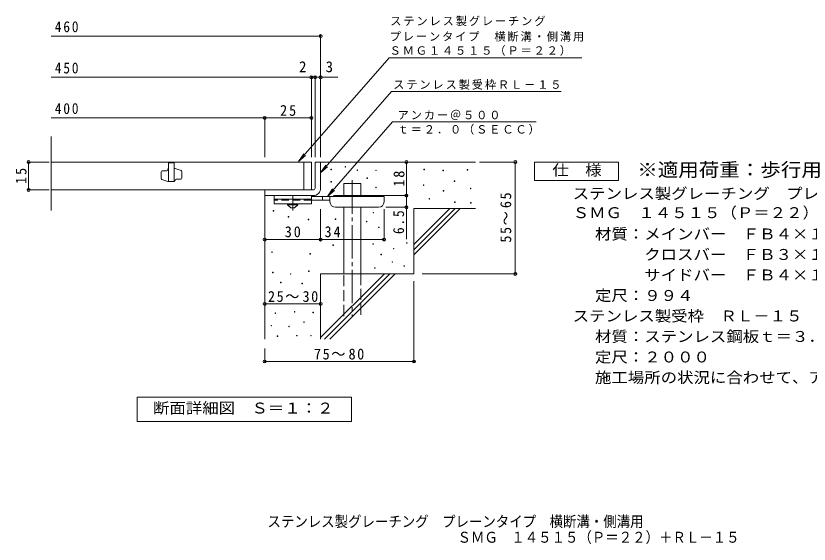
# Model space of a CAD drawing. Units: millimetres on the paper, enlarged 10 times, with parts at other scales. Extents: x -1530 to 1666, y -1370 to 1293.
# Drawn here: x -1530 to 596, y -1370 to 47 of the extents above; entities that cross this region are included whole.
import ezdxf
from ezdxf.enums import TextEntityAlignment as Align

# ---------------------------------------------------------------- set-up
doc = ezdxf.new("R2010")
doc.units = ezdxf.units.MM
doc.header["$LTSCALE"] = 10
doc.header["$PDMODE"] = 32
doc.header["$PDSIZE"] = 8
for name, pattern in [('CHAIN1', [8, 5, -1, 1, -1]), ('CHAIN2', [12, 9, -1, 1, -1]), ('DASHED2', [3, 2, -1]), ('DASHED3', [4, 3, -1])]:
    doc.linetypes.add(name, pattern=pattern)
for name, color, linetype, lineweight in [('D-0', 7, 'Continuous', 9), ('D-1', 2, 'Continuous', 9), ('D-2', 3, 'Continuous', 9), ('D-4', 7, 'Continuous', 9), ('D-5', 7, 'Continuous', 9), ('D-6', 6, 'Continuous', 9), ('D-9', 4, 'Continuous', 9)]:
    doc.layers.add(name, color=color, linetype=linetype, lineweight=lineweight)
doc.layers.add('F-5_F-5ﾚｲﾔ', color=2, linetype='Continuous')
doc.styles.add('ＭＳ ゴシック', font='')
doc.styles.get('ＭＳ ゴシック').set_extended_font_data('MS Gothic')

msp = doc.modelspace()

# ---------------------------------------------------------------- linework, layer by layer
at = {"layer": 'D-0'}
for points in [[(-647.62, -359.16), (-647.62, -357.66), (-646.13, -357.66), (-646.13, -359.16)], [(-686.01, -366.4), (-686.01, -364.9), (-684.51, -364.9), (-684.51, -366.4)], [(-615.49, -367.75), (-615.49, -366.25), (-613.99, -366.25), (-613.99, -367.75)], [(-565.55, -368.43), (-565.55, -366.93), (-564.05, -366.93), (-564.05, -368.43)], [(-436.29, -366.4), (-436.29, -364.9), (-434.79, -364.9), (-434.79, -366.4)], [(-385.54, -369.11), (-385.54, -367.61), (-384.04, -367.61), (-384.04, -369.11)], [(-320.57, -367.08), (-320.57, -365.58), (-319.07, -365.58), (-319.07, -367.08)], [(-685.85, -399.07), (-685.85, -397.57), (-684.35, -397.57), (-684.35, -399.07)], [(-589.24, -389.41), (-589.24, -387.91), (-587.74, -387.91), (-587.74, -389.41)], [(-355.34, -397.83), (-355.34, -396.33), (-353.84, -396.33), (-353.84, -397.83)], [(-565.61, -414.35), (-565.61, -412.85), (-564.11, -412.85), (-564.11, -414.35)], [(-437.65, -408.36), (-437.65, -406.86), (-436.15, -406.86), (-436.15, -408.36)], [(-384.86, -423.25), (-384.86, -421.75), (-383.36, -421.75), (-383.36, -423.25)], [(-311.79, -417), (-311.79, -415.5), (-310.29, -415.5), (-310.29, -417)], [(-422.69, -444.66), (-422.69, -443.16), (-421.19, -443.16), (-421.19, -444.66)], [(-354.06, -454.01), (-354.06, -452.51), (-352.56, -452.51), (-352.56, -454.01)], [(-311.14, -455.49), (-311.14, -453.99), (-309.64, -453.99), (-309.64, -455.49)], [(-840.35, -477), (-840.35, -475.5), (-838.85, -475.5), (-838.85, -477)], [(-572.62, -481.99), (-572.62, -480.49), (-571.12, -480.49), (-571.12, -481.99)], [(-800, -493.37), (-800, -491.87), (-798.5, -491.87), (-798.5, -493.37)], [(-746.71, -500.6), (-746.71, -499.1), (-745.21, -499.1), (-745.21, -500.6)], [(-674.11, -499.43), (-674.11, -497.93), (-672.61, -497.93), (-672.61, -499.43)], [(-590.64, -505.57), (-590.64, -504.06), (-589.14, -504.06), (-589.14, -505.57)], [(-557.93, -521.35), (-557.93, -519.85), (-556.43, -519.85), (-556.43, -521.35)], [(-680.36, -569.21), (-680.36, -567.71), (-678.86, -567.71), (-678.86, -569.21)], [(-573.41, -566.08), (-573.41, -564.58), (-571.91, -564.58), (-571.91, -566.08)], [(-483.03, -563.5), (-483.03, -562), (-481.53, -562), (-481.53, -563.5)], [(-844.29, -588.17), (-844.29, -586.67), (-842.79, -586.67), (-842.79, -588.17)], [(-742.01, -592.31), (-742.01, -590.81), (-740.51, -590.81), (-740.51, -592.31)], [(-551.44, -594.16), (-551.44, -592.66), (-549.94, -592.66), (-549.94, -594.16)], [(-518.27, -578.47), (-518.27, -576.97), (-516.77, -576.97), (-516.77, -578.47)], [(-521.65, -614.34), (-521.65, -612.84), (-520.15, -612.84), (-520.15, -614.34)], [(-745.57, -639.05), (-745.57, -637.55), (-744.07, -637.55), (-744.07, -639.05)], [(-568.44, -630.37), (-568.44, -628.87), (-566.94, -628.87), (-566.94, -630.37)], [(-489.8, -625.09), (-489.8, -623.59), (-488.3, -623.59), (-488.3, -625.09)], [(-841.88, -642.59), (-841.88, -641.09), (-840.38, -641.09), (-840.38, -642.59)], [(-794.35, -646.48), (-794.35, -644.98), (-792.85, -644.98), (-792.85, -646.48)], [(-820.44, -669.17), (-820.44, -667.67), (-818.94, -667.67), (-818.94, -669.17)], [(-763.42, -671.75), (-763.42, -670.24), (-761.92, -670.24), (-761.92, -671.75)], [(-835.4, -751.57), (-835.4, -750.07), (-833.9, -750.07), (-833.9, -751.57)], [(-783.63, -747.76), (-783.63, -746.26), (-782.13, -746.26), (-782.13, -747.76)], [(-733.76, -749.67), (-733.76, -748.17), (-732.27, -748.17), (-732.27, -749.67)], [(-846.06, -785.07), (-846.06, -783.57), (-844.56, -783.57), (-844.56, -785.07)], [(-798.86, -787.35), (-798.86, -785.85), (-797.36, -785.85), (-797.36, -787.35)], [(-758.51, -775.55), (-758.51, -774.05), (-757.01, -774.05), (-757.01, -775.55)], [(-829.69, -813.62), (-829.69, -812.12), (-828.19, -812.12), (-828.19, -813.62)], [(-777.92, -812.1), (-777.92, -810.6), (-776.42, -810.6), (-776.42, -812.1)], [(-739.86, -812.1), (-739.86, -810.6), (-738.36, -810.6), (-738.36, -812.1)]]:
    msp.add_lwpolyline(points, close=True, dxfattribs=at)
at = {"layer": 'D-1'}
for p, q in [((-728.14, -345.45), (-713.14, -345.45)), ((-728.14, -415.45), (-728.14, -345.45)), ((-713.14, -345.45), (-713.14, -415.45)), ((-863.15, -420.45), (-733.14, -420.45)), ((-863.14, -435.45), (-863.14, -420.45)), ((-733.14, -435.45), (-863.15, -435.45))]:
    msp.add_line(p, q, dxfattribs=at)
for radius, start, end in [(5, 270.02448, 0.01074), (20, 270, 0.00024), (5, 270, 0.0002)]:
    msp.add_arc((-733.14, -415.45), radius, start, end, dxfattribs=at)
at = {"layer": 'D-2'}
for p, q in [((-1435.81, -475.7), (-1435.81, -276.75)), ((-738.14, -345.45), (-1435.81, -345.45)), ((-1120.64, -347.95), (-1120.64, -397.95)), ((-1105.64, -347.95), (-1120.64, -347.95)), ((-1105.64, -347.95), (-1105.64, -397.95)), ((-758.14, -420.45), (-758.14, -345.45)), ((-738.14, -345.45), (-738.14, -420.45)), ((-1140.64, -389.94), (-1140.64, -371.7)), ((-1138.14, -369.2), (-1125.64, -369.2)), ((-1123.14, -366.7), (-1123.14, -365.45)), ((-1103.14, -362.95), (-1105.64, -362.95)), ((-1087.3, -368.61), (-1103.14, -362.95)), ((-1085.64, -370.96), (-1085.64, -389.2)), ((-1138.98, -392.3), (-1123.14, -397.95)), ((-1105.64, -397.95), (-1123.14, -397.95)), ((-1103.14, -395.45), (-1103.14, -394.2)), ((-1100.64, -391.7), (-1088.14, -391.7)), ((-1435.81, -420.45), (-738.14, -420.45))]:
    msp.add_line(p, q, dxfattribs=at)
for centre, start, end in [((-1138.14, -371.7), 90, 180), ((-1125.64, -366.7), 270, 0), ((-1120.64, -365.45), 90, 180), ((-1088.14, -370.96), 0, 70.34616), ((-1138.14, -389.94), 180, 250.34616), ((-1105.64, -395.45), 270, 0), ((-1100.64, -394.2), 90, 180), ((-1088.14, -389.2), 270, 0)]:
    msp.add_arc(centre, 2.5, start, end, dxfattribs=at)
at = {"layer": 'D-4'}
for p, q in [((-1435.81, -7.58), (-713.14, -7.58)), ((-713.14, -332.5), (-713.14, -4.58)), ((-1435.81, -118.28), (-667.45, -118.28)), ((-738.14, -332.5), (-738.14, -115.28)), ((-728.14, -332.5), (-728.14, -115.28)), ((-863.14, -332.5), (-863.14, -224.03)), ((-1441.16, -345.45), (-1499.21, -345.45)), ((-1496.21, -420.45), (-1496.21, -345.45)), ((-483.18, -345.45), (-483.18, -435.45)), ((-287.11, -345.45), (-188.45, -345.45)), ((-191.45, -645.45), (-191.45, -345.45)), ((-1441.16, -420.45), (-1499.21, -420.45)), ((-679.14, -435.45), (-480.18, -435.45)), ((-483.18, -435.45), (-483.18, -552.2)), ((-480.18, -466.95), (-538.14, -466.95)), ((-713.14, -556.55), (-713.14, -471.95)), ((-543.14, -556.55), (-543.14, -471.95)), ((-440.9, -645.45), (-188.45, -645.45)), ((-463.14, -664.6), (-463.14, -883.53)), ((-863.14, -726.07), (-713.14, -726.07)), ((-863.14, -845.45), (-863.14, -883.53)), ((-863.14, -880.53), (-463.14, -880.53))]:
    msp.add_line(p, q, dxfattribs=at)
for points in [[(-1435.81, -227.03), (-863.14, -227.03), (-738.14, -227.03)], [(-863.14, -553.55), (-713.14, -553.55), (-543.14, -553.55)]]:
    msp.add_lwpolyline(points, dxfattribs=at)
for p in [(-713.14, -7.58), (-738.14, -118.28), (-728.14, -118.28), (-713.14, -118.28), (-863.14, -227.03), (-738.14, -227.03), (-1496.21, -345.45), (-483.18, -345.45), (-191.45, -345.45), (-1496.21, -420.45), (-483.18, -435.45), (-483.18, -466.95), (-863.14, -553.55), (-713.14, -553.55), (-543.14, -553.55), (-191.45, -645.45), (-863.14, -726.07), (-713.14, -726.07), (-863.14, -880.53), (-463.14, -880.53)]:
    msp.add_point(p, dxfattribs=at)
at = {"layer": 'D-5'}
for p, q in [((-529.88, -65.7), (-772.38, -344.32)), ((-529.88, -65.7), (-13.03, -65.7)), ((-523.05, -156.21), (-713.14, -374.61)), ((-523.05, -156.21), (-68.45, -156.21)), ((-520.47, -237.4), (-695.02, -437.95)), ((-520.47, -237.4), (-135.14, -237.4)), ((-772.38, -344.32), (-758.56, -323.48)), ((-772.38, -344.32), (-753.64, -327.77)), ((-713.14, -374.61), (-699.33, -353.78)), ((-713.14, -374.61), (-694.41, -358.06)), ((-695.02, -437.95), (-681.21, -417.11)), ((-695.02, -437.95), (-676.29, -421.4))]:
    msp.add_line(p, q, dxfattribs=at)
for points in [[(-139.57, -395.45), (-139.57, -345.45), (85.43, -345.45), (85.43, -395.45)], [(-1205.13, -1041.39), (-1205.13, -976.39), (-630.13, -976.39), (-630.13, -1041.39)]]:
    msp.add_lwpolyline(points, close=True, dxfattribs=at)
at = {"layer": 'D-6'}
for p, q in [((-713.14, -345.45), (-298.14, -345.45)), ((-650.85, -402.95), (-605.85, -402.95)), ((-650.85, -437.95), (-650.85, -402.95)), ((-605.85, -437.95), (-605.85, -402.95)), ((-863.14, -435.45), (-863.14, -820.45)), ((-650.85, -645.45), (-650.85, -466.95)), ((-605.85, -645.45), (-605.85, -466.95)), ((-463.14, -470.45), (-298.14, -470.45)), ((-463.14, -470.45), (-463.14, -645.45)), ((-463.14, -566.46), (-367.13, -470.45)), ((-463.14, -580.6), (-352.99, -470.45)), ((-463.14, -594.74), (-338.85, -470.45)), ((-713.14, -645.45), (-713.14, -820.45)), ((-713.14, -645.45), (-463.14, -645.45)), ((-713.14, -816.46), (-542.13, -645.45)), ((-702.99, -820.45), (-527.99, -645.45)), ((-688.85, -820.45), (-513.85, -645.45))]:
    msp.add_line(p, q, dxfattribs=at)
at = {"layer": 'D-6', "linetype": 'CHAIN2'}
msp.add_line((-628.35, -394.49), (-628.35, -758.78), dxfattribs=at)
at = {"layer": 'D-6', "linetype": 'DASHED3'}
for p, q in [((-650.85, -758.78), (-650.85, -645.45)), ((-605.85, -645.45), (-605.85, -758.78))]:
    msp.add_line(p, q, dxfattribs=at)
at = {"layer": 'D-9', "color": 3}
for p, q in [((-838.14, -435.45), (-838.14, -457.95)), ((-738.14, -435.45), (-838.14, -435.45)), ((-738.14, -445.45), (-838.14, -445.45)), ((-738.14, -435.45), (-738.14, -457.95)), ((-738.14, -457.95), (-838.14, -457.95))]:
    msp.add_line(p, q, dxfattribs=at)
at = {"layer": 'D-9', "linetype": 'CHAIN1'}
msp.add_line((-788.14, -475.69), (-788.14, -435.45), dxfattribs=at)
at = {"layer": 'D-9'}
for p, q in [((-543.14, -437.95), (-738.14, -437.95)), ((-708.14, -447.95), (-708.14, -437.95)), ((-688.14, -451.95), (-688.14, -437.95)), ((-543.14, -451.95), (-543.14, -437.95)), ((-688.11, -447.95), (-738.14, -447.95)), ((-673.14, -466.95), (-558.14, -466.95))]:
    msp.add_line(p, q, dxfattribs=at)
at = {"layer": 'D-9', "color": 3, "linetype": 'DASHED2'}
msp.add_line((-738.14, -447.95), (-838.14, -447.95), dxfattribs=at)
at = {"layer": 'D-9', "color": 2}
for p, q in [((-801.89, -460.45), (-801.89, -457.95)), ((-801.89, -460.45), (-793.14, -467.95)), ((-801.89, -460.45), (-774.39, -460.45)), ((-783.14, -467.95), (-774.39, -460.45)), ((-774.39, -460.45), (-774.39, -457.95)), ((-793.14, -467.95), (-783.14, -467.95))]:
    msp.add_line(p, q, dxfattribs=at)
at = {"layer": 'D-9'}
for centre, start, end in [((-673.14, -451.95), 180, 270), ((-558.14, -451.95), 270, 0)]:
    msp.add_arc(centre, 15, start, end, dxfattribs=at)

# ---------------------------------------------------------------- texts
at = {"layer": 'D-4', "color": 2, "style": 'ＭＳ ゴシック'}
for s, p in [('2', (-771.08, -113.28)), ('3', (-699.84, -113.28))]:
    msp.add_text(s, height=29.33, dxfattribs=at).set_placement(p, align=Align.BOTTOM_LEFT)
at = {"layer": 'D-4', "color": 2, "char_height": 29.33, "attachment_point": 7, "style": 'ＭＳ ゴシック'}
for s, insert in [('\\T1.27;\\W0.95;25', (-821.89, -222.03)), ('\\T1.27;\\W0.95;30', (-809.39, -547.55)), ('\\T1.27;\\W0.95;34', (-702.77, -547.55)), ('\\T1.22;\\W0.95;25～30', (-854.39, -721.07)), ('\\T1.22;\\W0.95;75～80', (-731.01, -875.53))]:
    msp.add_mtext(s, dxfattribs=dict(at, insert=insert))
at = {"layer": 'D-4', "color": 2, "char_height": 29.33, "attachment_point": 7, "rotation": 90, "style": 'ＭＳ ゴシック'}
for s, insert in [('\\T1.27;\\W0.95;15', (-1501.21, -404.2)), ('\\T1.27;\\W0.95;18', (-488.18, -411.7)), ('\\T1.22;\\W0.95;55～65', (-201.98, -561.7)), ('\\T1.27;\\W0.9;6.5', (-489.18, -538.65))]:
    msp.add_mtext(s, dxfattribs=dict(at, insert=insert))
at = {"layer": 'D-5', "color": 2, "style": 'ＭＳ ゴシック', "width": 1.1}
for s, p in [('仕\u3000様', (-92.07, -390.45)), ('ステンレス製グレーチング\u3000プレーンタイプ\u3000横断溝・側溝用', (-37.48, -453.37)), ('ＳＭＧ\u3000１４５１５（Ｐ＝２２）', (-37.48, -504.79)), ('材質：メインバー\u3000ＦＢ４×１５（ＳＵＳ３０４）', (22.23, -561.92)), ('\u3000\u3000\u3000クロスバー\u3000ＦＢ３×１０（ＳＵＳ３０４）', (22.23, -616.92)), ('\u3000\u3000\u3000サイドバー\u3000ＦＢ４×１５（ＳＵＳ３０４）', (22.23, -671.92)), ('定尺：９９４', (22.23, -726.92)), ('ステンレス製受枠\u3000ＲＬ－１５', (-37.48, -781.92)), ('材質：ステンレス鋼板ｔ＝３．０（ＳＵＳ３０４）', (22.23, -836.92)), ('定尺：２０００', (22.23, -891.92)), ('施工場所の状況に合わせて、アンカーをプライヤー等で折り曲げてご使用ください。', (22.23, -946.92)), ('断面詳細図\u3000Ｓ＝１：２', (-1162.63, -1028.89))]:
    msp.add_text(s, height=29.33, dxfattribs=at).set_placement(p, align=Align.BOTTOM_LEFT)
at = {"layer": 'D-5', "color": 3, "style": 'ＭＳ ゴシック', "width": 1.1}
msp.add_text('※適用荷重：歩行用', height=36.66, dxfattribs=at).set_placement((135.43, -395.45), align=Align.BOTTOM_LEFT)
at = {"layer": 'D-5', "char_height": 21.99, "attachment_point": 7, "style": 'ＭＳ ゴシック'}
for s, insert in [('\\T1.17;ステンレス製グレーチング', (-526.56, 18.97)), ('\\T1.17;プレーンタイプ\u3000横断溝・側溝用', (-528.12, -22.69)), ('\\T1.17;ＳＭＧ１４５１５（Ｐ＝２２）', (-528.33, -60.55)), ('\\T1.17;ステンレス製受枠ＲＬ－１５', (-518.66, -151.45)), ('\\T1.17;アンカー＠５００', (-506.83, -232.74)), ('\\T1.17;ｔ＝２．０（ＳＥＣＣ）', (-506.83, -272.06))]:
    msp.add_mtext(s, dxfattribs=dict(at, insert=insert))
at = {"layer": 'D-5', "color": 2, "char_height": 29.33, "attachment_point": 7, "style": 'ＭＳ ゴシック'}
for s, insert in [('\\T1.27;\\W0.9;460', (-1425.81, 2.42)), ('\\T1.27;\\W0.9;450', (-1425.81, -108.28)), ('\\T1.27;\\W0.9;400', (-1425.81, -217.03))]:
    msp.add_mtext(s, dxfattribs=dict(at, insert=insert))
at = {"layer": 'F-5_F-5ﾚｲﾔ', "style": 'ＭＳ ゴシック', "width": 0.9}
for s, p in [('ステンレス製グレーチング\u3000プレーンタイプ\u3000横断溝・側溝用', (-855.71, -1333.11)), ('ＳＭＧ\u3000１４５１５（Ｐ＝２２）＋ＲＬ－１５', (-346.26, -1375.4))]:
    msp.add_text(s, height=29.33, dxfattribs=at).set_placement(p, align=Align.BOTTOM_LEFT)

doc.saveas('drawing.dxf')
